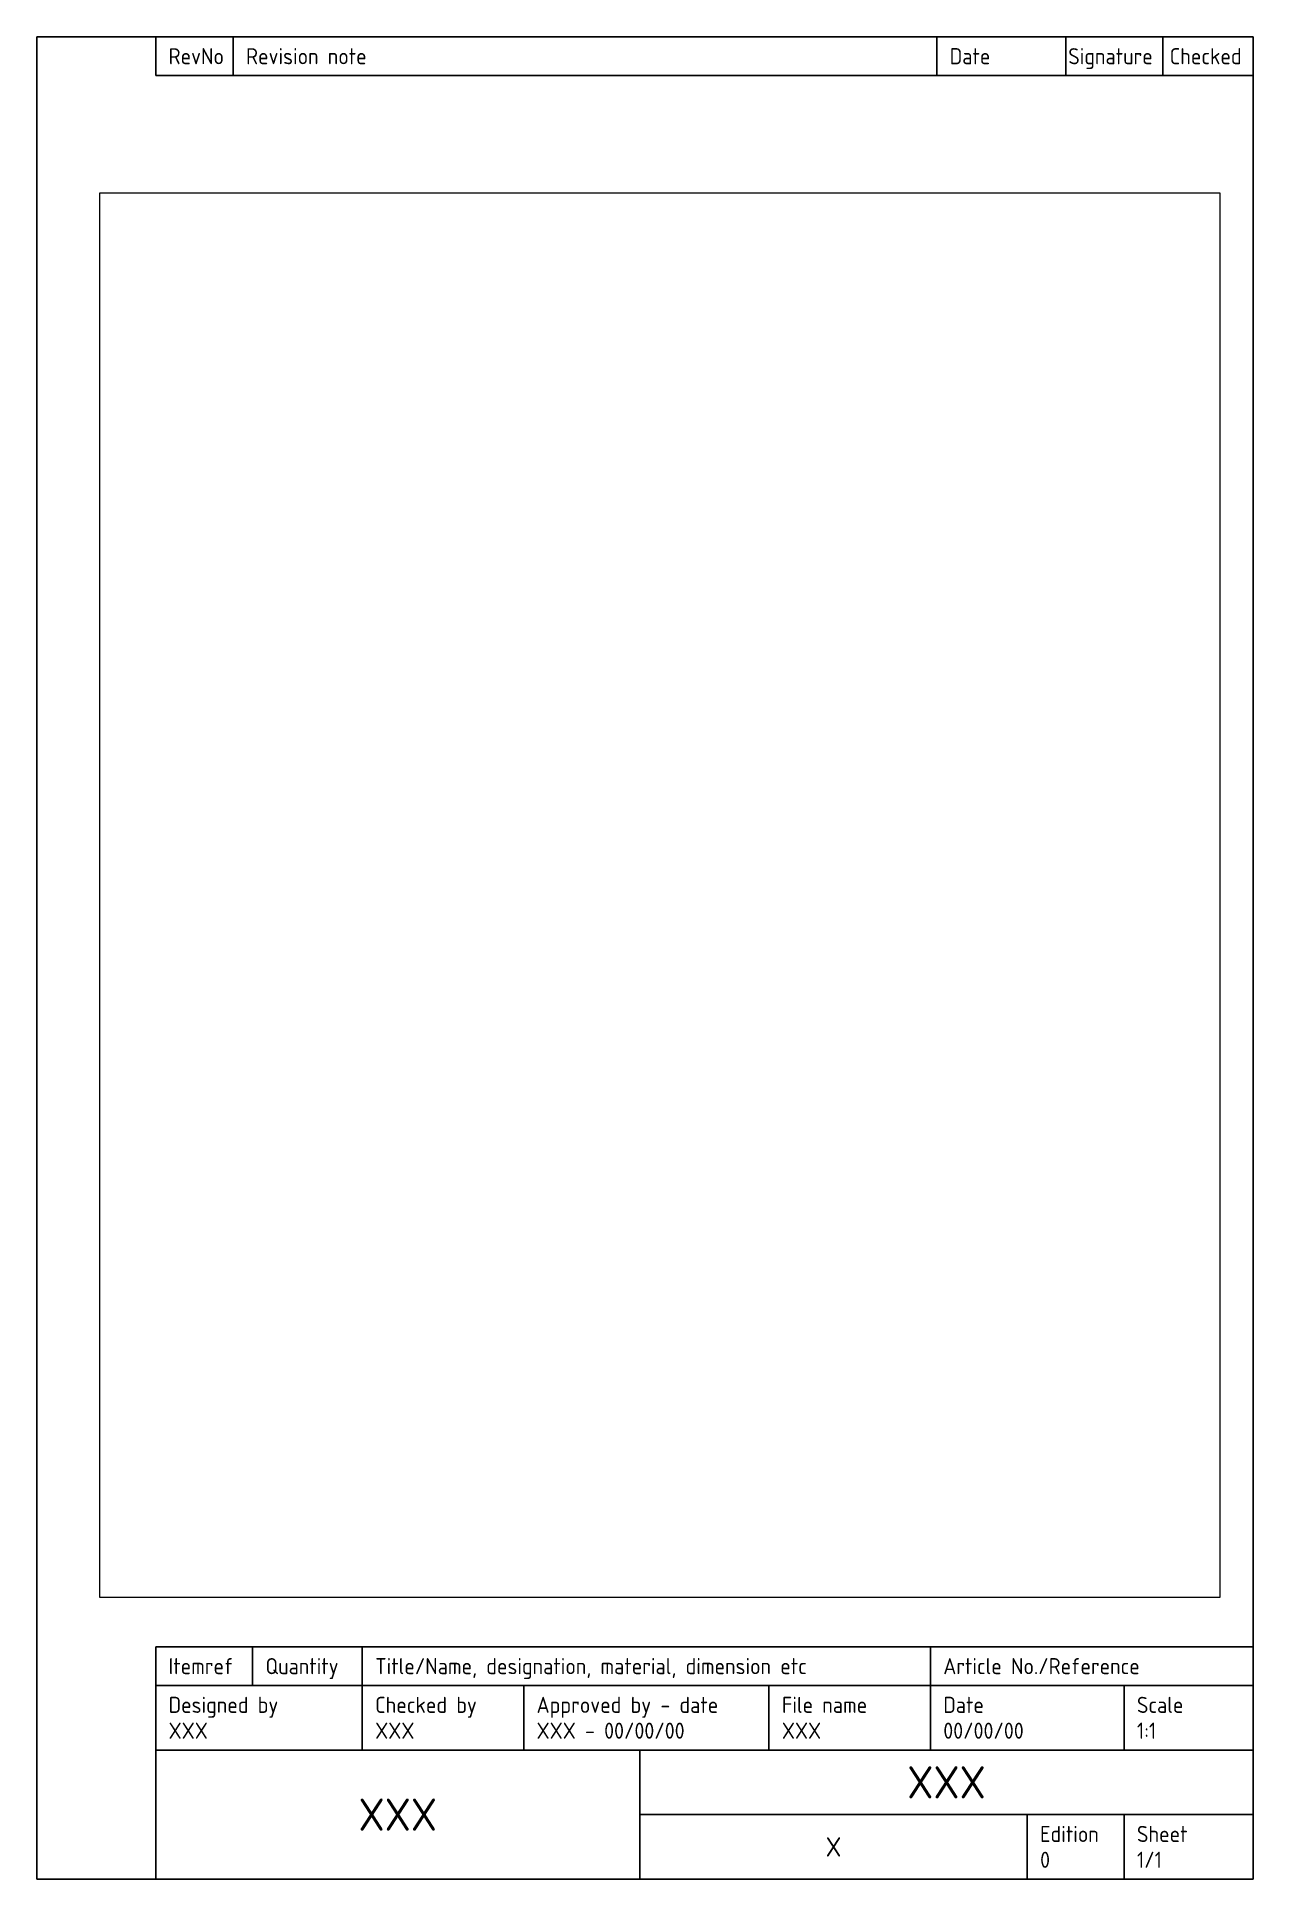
# Paper-space layout 'ISO A4-Portrait' of a CAD drawing. Header units: millimetres. Extents: x 0 to 188, y 0 to 285.
import ezdxf
from ezdxf.enums import TextEntityAlignment as Align

# ---------------------------------------------------------------- set-up
doc = ezdxf.new("R2010")
doc.units = ezdxf.units.MM
for name, color, linetype in [('FRAME 025', 7, 'Continuous'), ('FRAME 050', 6, 'Continuous'), ('FRAME 070', 5, 'Continuous')]:
    doc.layers.add(name, color=color, linetype=linetype)
doc.layers.add('Part', color=7, linetype='Continuous', lineweight=50)
doc.layers.add('Viewports', color=8, linetype='Continuous', plot=False)
doc.styles.add('ISO Proportional', font='isocp')

# ---------------------------------------------------------------- blocks, each defined once
blk = doc.blocks.new('ISO A4 title block (portrait)')
at = {"layer": 'FRAME 070'}
for p, q in [((188.41, 285.41), (0, 285.41)), ((0, 285.41), (0, 0)), ((18.41, 279.41), (18.41, 285.41)), ((30.41, 279.41), (30.41, 285.41)), ((139.41, 279.41), (139.41, 285.41)), ((159.41, 279.41), (159.41, 285.41)), ((174.41, 279.41), (174.41, 285.41)), ((188.41, 0), (188.41, 285.41)), ((18.41, 279.41), (188.41, 279.41)), ((18.41, 30), (18.41, 36)), ((18.41, 36), (188.41, 36)), ((33.41, 30), (33.41, 36)), ((50.41, 30), (50.41, 36)), ((138.41, 30), (138.41, 36)), ((18.41, 0), (18.41, 30)), ((18.41, 30), (188.41, 30)), ((50.41, 20), (50.41, 30)), ((75.41, 20), (75.41, 30)), ((113.41, 20), (113.41, 30)), ((138.41, 20), (138.41, 30)), ((168.41, 20), (168.41, 30)), ((18.41, 20), (188.41, 20)), ((93.41, 0), (93.41, 20)), ((93.41, 10), (188.41, 10)), ((153.41, 0), (153.41, 10)), ((168.41, 0), (168.41, 10)), ((0, 0), (188.41, 0))]:
    blk.add_line(p, q, dxfattribs=at)
at = {"layer": 'FRAME 025', "style": 'ISO Proportional'}
for s, p in [('RevNo', (20.41, 282.41)), ('Revision note', (32.41, 282.41)), ('Date', (141.41, 282.41)), ('Signature', (159.77, 282.41)), ('Checked', (175.49, 282.41)), ('Itemref', (20.41, 33)), ('Quantity', (35.41, 33)), ('Title/Name, designation, material, dimension etc', (52.41, 33)), ('Article No./Reference', (140.41, 33)), ('Designed by', (20.41, 27)), ('Checked by', (52.41, 27)), ('Approved by - date', (77.41, 27)), ('File name', (115.41, 27)), ('Date', (140.41, 27)), ('Scale', (170.41, 27)), ('Edition', (155.41, 7)), ('Sheet', (170.41, 7))]:
    blk.add_text(s, height=2.5, dxfattribs=at).set_placement(p, align=Align.MIDDLE_LEFT)
at = {"layer": 'FRAME 025', "style": 'ISO Proportional', "flags": 8}
for tag, p in [('DESIGNED_BY', (20.41, 23)), ('CHECKED_BY', (52.41, 23)), ('APPROVED_BY_DATE', (77.41, 23)), ('FILENAME', (115.41, 23)), ('DATE', (140.41, 23)), ('SCALE', (170.41, 23)), ('EDITION', (155.41, 3)), ('SHEET', (170.41, 3))]:
    blk.add_attdef(tag, text='', height=2.5, dxfattribs=at).set_placement(p, align=Align.MIDDLE_LEFT)
at = {"layer": 'FRAME 050', "style": 'ISO Proportional', "flags": 8}
for tag, height, p in [('TITLE', 5, (140.91, 15)), ('OWNER', 5, (55.91, 10)), ('DRAWING_NUMBER', 3, (123.41, 5))]:
    blk.add_attdef(tag, text='', height=height, dxfattribs=at).set_placement(p, align=Align.MIDDLE)

psp = doc.layouts.new('ISO A4-Portrait')

# ---------------------------------------------------------------- block references
at = {"layer": 'Part'}
ref = psp.add_blockref('ISO A4 title block (portrait)', (0, 0), dxfattribs=at)
ref.add_attrib('SHEET', '1/1', dxfattribs={"layer": 'FRAME 025', "height": 2.5, "style": 'ISO Proportional'}).set_placement((170.41, 3), align=Align.MIDDLE_LEFT)
ref.add_attrib('SCALE', '1:1', dxfattribs={"layer": 'FRAME 025', "height": 2.5, "style": 'ISO Proportional'}).set_placement((170.41, 23), align=Align.MIDDLE_LEFT)
ref.add_attrib('TITLE', 'XXX', dxfattribs={"layer": 'FRAME 050', "height": 5, "style": 'ISO Proportional'}).set_placement((140.91, 15), align=Align.MIDDLE)
ref.add_attrib('DATE', '00/00/00', dxfattribs={"layer": 'FRAME 025', "height": 2.5, "style": 'ISO Proportional'}).set_placement((140.41, 23), align=Align.MIDDLE_LEFT)
ref.add_attrib('EDITION', '0', dxfattribs={"layer": 'FRAME 025', "height": 2.5, "style": 'ISO Proportional'}).set_placement((155.41, 3), align=Align.MIDDLE_LEFT)
ref.add_attrib('FILENAME', 'XXX', dxfattribs={"layer": 'FRAME 025', "height": 2.5, "style": 'ISO Proportional'}).set_placement((115.41, 23), align=Align.MIDDLE_LEFT)
ref.add_attrib('APPROVED_BY_DATE', 'XXX - 00/00/00', dxfattribs={"layer": 'FRAME 025', "height": 2.5, "style": 'ISO Proportional'}).set_placement((77.41, 23), align=Align.MIDDLE_LEFT)
ref.add_attrib('DRAWING_NUMBER', 'X', dxfattribs={"layer": 'FRAME 050', "height": 3, "style": 'ISO Proportional'}).set_placement((123.41, 5), align=Align.MIDDLE)
ref.add_attrib('OWNER', 'XXX', dxfattribs={"layer": 'FRAME 050', "height": 5, "style": 'ISO Proportional'}).set_placement((55.91, 10), align=Align.MIDDLE)
ref.add_attrib('DESIGNED_BY', 'XXX', dxfattribs={"layer": 'FRAME 025', "height": 2.5, "style": 'ISO Proportional'}).set_placement((20.41, 23), align=Align.MIDDLE_LEFT)
ref.add_attrib('CHECKED_BY', 'XXX', dxfattribs={"layer": 'FRAME 025', "height": 2.5, "style": 'ISO Proportional'}).set_placement((52.41, 23), align=Align.MIDDLE_LEFT)

# ---------------------------------------------------------------- viewports
at = {"layer": 'Viewports'}
psp.add_viewport(center=(96.5, 152.44), size=(173.56, 217.497), view_center_point=(353.25, 229.1), view_height=2174.971, dxfattribs=at)

doc.saveas('drawing.dxf')
